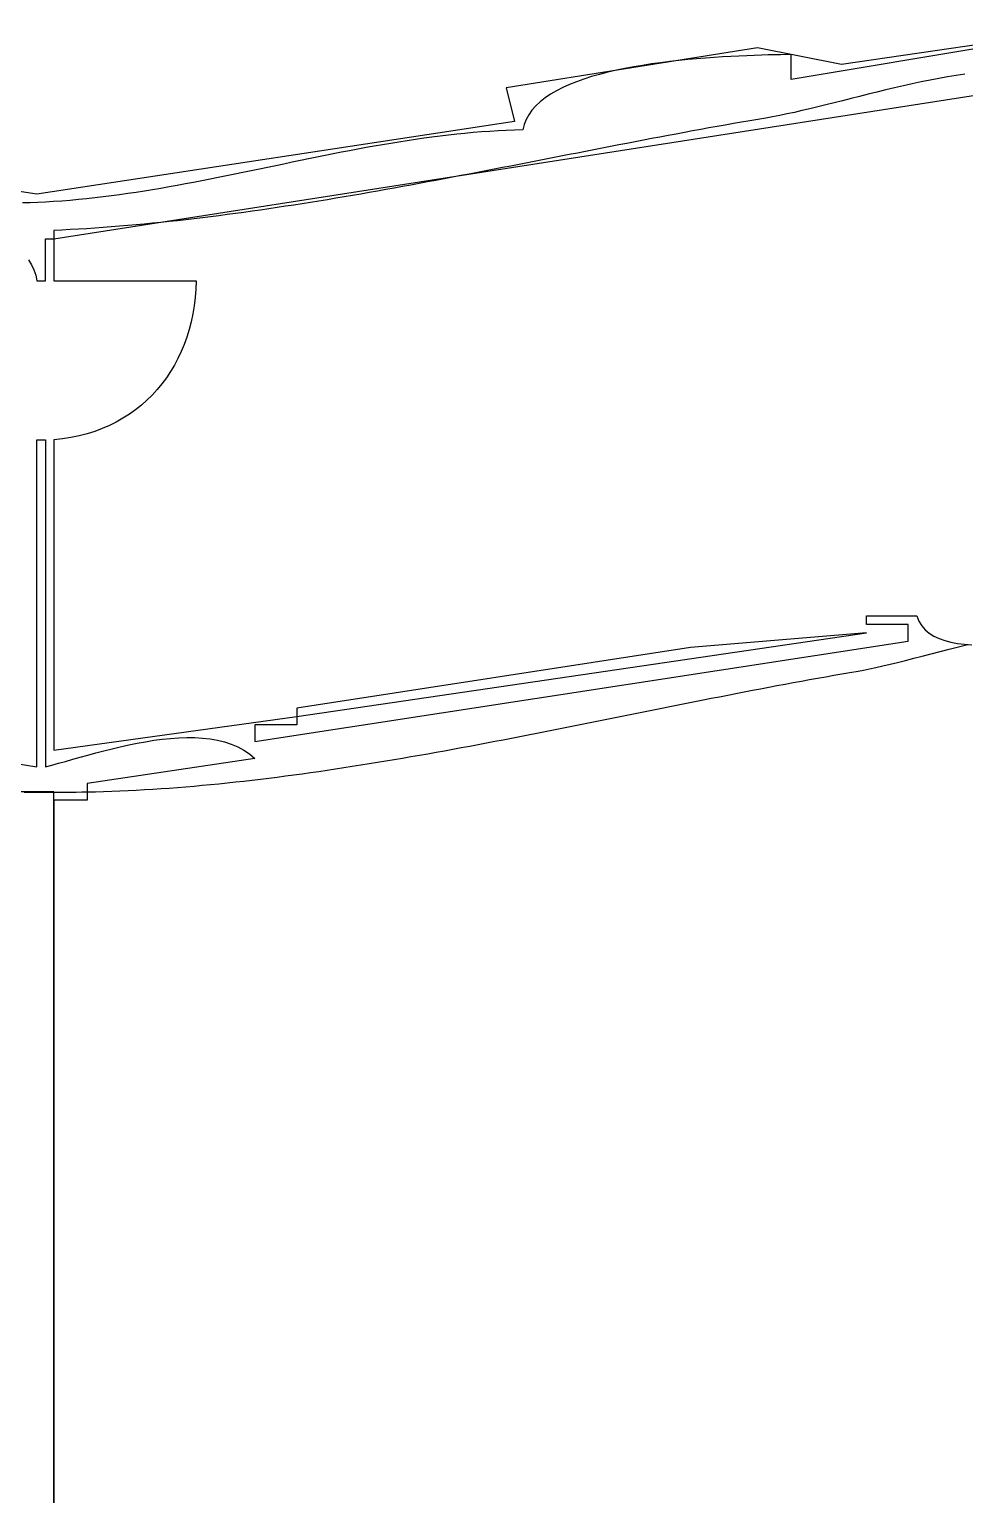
# Model space of a CAD drawing. Header units: metres. Extents: x 37 to 1169, y 29 to 746.
# Drawn here: x 632.1 to 743.7, y 418.1 to 593 of the extents above; entities that cross this region are included whole.
import ezdxf

# ---------------------------------------------------------------- set-up
doc = ezdxf.new("R2010")
doc.units = ezdxf.units.M

msp = doc.modelspace()

# ---------------------------------------------------------------- linework, layer by layer
for p, q in [((759, 593), (723, 587)), ((758, 593), (729.0146, 588.8117)), ((718.9854, 590.7724), (689, 586)), ((709.6003, 589.2721), (708.5221, 589.1506)), ((710.6732, 589.3808), (709.6003, 589.2721)), ((711.7369, 589.4775), (710.6732, 589.3808)), ((712.7876, 589.5629), (711.7369, 589.4775)), ((713.8216, 589.638), (712.7876, 589.5629)), ((714.835, 589.7033), (713.8216, 589.638)), ((715.824, 589.7598), (714.835, 589.7033)), ((716.7848, 589.8082), (715.824, 589.7598)), ((717.7136, 589.8493), (716.7848, 589.8082)), ((718.6066, 589.884), (717.7136, 589.8493)), ((719.4601, 589.913), (718.6066, 589.884)), ((729.0146, 588.8117), (718.9854, 590.7724)), ((720.2701, 589.937), (719.4601, 589.913)), ((721.0329, 589.9569), (720.2701, 589.937)), ((721.7447, 589.9735), (721.0329, 589.9569)), ((722.4016, 589.9876), (721.7447, 589.9735)), ((723, 590), (722.4016, 589.9876)), ((723, 587), (723, 590)), ((700.1606, 587.6223), (699.2055, 587.3498)), ((701.1446, 587.8748), (700.1606, 587.6223)), ((702.1537, 588.1081), (701.1446, 587.8748)), ((703.1841, 588.3231), (702.1537, 588.1081)), ((704.2319, 588.5206), (703.1841, 588.3231)), ((705.2935, 588.7013), (704.2319, 588.5206)), ((706.3649, 588.866), (705.2935, 588.7013)), ((707.4424, 589.0155), (706.3649, 588.866)), ((708.5221, 589.1506), (707.4424, 589.0155)), ((742.7271, 587.5073), (741.6879, 587.3319)), ((743.7578, 587.6656), (742.7271, 587.5073)), ((635, 568), (757, 587)), ((689, 586), (690, 582)), ((695.7502, 586.0449), (694.9967, 585.661)), ((696.5516, 586.405), (695.7502, 586.0449)), ((697.3972, 586.742), (696.5516, 586.405)), ((698.2831, 587.0567), (697.3972, 586.742)), ((699.2055, 587.3498), (698.2831, 587.0567)), ((734.3115, 585.7604), (733.2631, 585.5063)), ((735.3646, 586.0104), (734.3115, 585.7604)), ((736.4207, 586.2546), (735.3646, 586.0104)), ((737.4781, 586.4913), (736.4207, 586.2546)), ((738.5352, 586.7191), (737.4781, 586.4913)), ((739.5903, 586.9361), (738.5352, 586.7191)), ((740.6417, 587.1409), (739.5903, 586.9361)), ((741.6879, 587.3319), (740.6417, 587.1409)), ((693.0618, 584.3579), (692.5381, 583.8705)), ((693.6487, 584.8182), (693.0618, 584.3579)), ((694.2949, 585.2523), (693.6487, 584.8182)), ((694.9967, 585.661), (694.2949, 585.2523)), ((728.1486, 584.2293), (727.1628, 583.9839)), ((729.1489, 584.4801), (728.1486, 584.2293)), ((730.1622, 584.7349), (729.1489, 584.4801)), ((731.1868, 584.9919), (730.1622, 584.7349)), ((732.221, 585.2496), (731.1868, 584.9919)), ((733.2631, 585.5063), (732.221, 585.2496)), ((691.6953, 582.8113), (691.3839, 582.238)), ((692.0813, 583.3552), (691.6953, 582.8113)), ((692.5381, 583.8705), (692.0813, 583.3552)), ((720, 582.4135), (719.0333, 582.2503)), ((720.8095, 582.5565), (720, 582.4135)), ((721.6469, 582.7181), (720.8095, 582.5565)), ((722.5104, 582.8964), (721.6469, 582.7181)), ((723.3985, 583.09), (722.5104, 582.8964)), ((724.3094, 583.2971), (723.3985, 583.09)), ((725.2415, 583.5162), (724.3094, 583.2971)), ((726.1932, 583.7457), (725.2415, 583.5162)), ((727.1628, 583.9839), (726.1932, 583.7457)), ((633, 573.3395), (576, 582)), ((690, 582), (633, 573.3395)), ((684.0825, 580.5823), (683.0967, 580.4821)), ((685.0689, 580.6732), (684.0825, 580.5823)), ((686.0558, 580.7543), (685.0689, 580.6732)), ((687.0434, 580.8253), (686.0558, 580.7543)), ((688.0315, 580.8858), (687.0434, 580.8253)), ((689.0203, 580.9353), (688.0315, 580.8858)), ((690.0098, 580.9735), (689.0203, 580.9353)), ((691, 581), (690.0098, 580.9735)), ((691.1508, 581.6345), (691, 581)), ((691.3839, 582.238), (691.1508, 581.6345)), ((710.2804, 580.6896), (709.3024, 580.5075)), ((711.2574, 580.8702), (710.2804, 580.6896)), ((712.2333, 581.0491), (711.2574, 580.8702)), ((713.2082, 581.2264), (712.2333, 581.0491)), ((714.182, 581.402), (713.2082, 581.2264)), ((715.1546, 581.5757), (714.182, 581.402)), ((716.1261, 581.7475), (715.1546, 581.5757)), ((717.0964, 581.9172), (716.1261, 581.7475)), ((718.0655, 582.0848), (717.0964, 581.9172)), ((719.0333, 582.2503), (718.0655, 582.0848)), ((672.2823, 578.8772), (671.3012, 578.696)), ((673.2636, 579.0538), (672.2823, 578.8772)), ((674.2452, 579.2255), (673.2636, 579.0538)), ((675.2271, 579.3919), (674.2452, 579.2255)), ((676.2093, 579.5525), (675.2271, 579.3919)), ((677.192, 579.7069), (676.2093, 579.5525)), ((678.175, 579.8548), (677.192, 579.7069)), ((679.1584, 579.9958), (678.175, 579.8548)), ((680.1423, 580.1294), (679.1584, 579.9958)), ((681.1266, 580.2552), (680.1423, 580.1294)), ((682.1114, 580.3729), (681.1266, 580.2552)), ((683.0967, 580.4821), (682.1114, 580.3729)), ((700.4588, 578.8162), (699.4721, 578.624)), ((701.4448, 579.0078), (700.4588, 578.8162)), ((702.43, 579.1987), (701.4448, 579.0078)), ((703.4144, 579.3887), (702.43, 579.1987)), ((704.398, 579.5779), (703.4144, 579.3887)), ((705.3807, 579.7661), (704.398, 579.5779)), ((706.3625, 579.9533), (705.3807, 579.7661)), ((707.3434, 580.1393), (706.3625, 579.9533)), ((708.3234, 580.3241), (707.3434, 580.1393)), ((709.3024, 580.5075), (708.3234, 580.3241)), ((663.4601, 577.1302), (662.4806, 576.9259)), ((664.4398, 577.3335), (663.4601, 577.1302)), ((665.4195, 577.5354), (664.4398, 577.3335)), ((666.3994, 577.7355), (665.4195, 577.5354)), ((667.3794, 577.9336), (666.3994, 577.7355)), ((668.3596, 578.129), (667.3794, 577.9336)), ((669.3399, 578.3215), (668.3596, 578.129)), ((670.3205, 578.5106), (669.3399, 578.3215)), ((671.3012, 578.696), (670.3205, 578.5106)), ((691.5543, 577.0748), (690.562, 576.8809)), ((692.5461, 577.2687), (691.5543, 577.0748)), ((693.5373, 577.4628), (692.5461, 577.2687)), ((694.528, 577.6569), (693.5373, 577.4628)), ((695.5181, 577.8509), (694.528, 577.6569)), ((696.5076, 578.0446), (695.5181, 577.8509)), ((697.4965, 578.2382), (696.5076, 578.0446)), ((698.4846, 578.4313), (697.4965, 578.2382)), ((699.4721, 578.624), (698.4846, 578.4313)), ((654.6436, 575.305), (653.6636, 575.11)), ((655.6235, 575.5026), (654.6436, 575.305)), ((656.6032, 575.7024), (655.6235, 575.5026)), ((657.5829, 575.9041), (656.6032, 575.7024)), ((658.5625, 576.1072), (657.5829, 575.9041)), ((659.542, 576.3113), (658.5625, 576.1072)), ((660.5215, 576.5161), (659.542, 576.3113)), ((661.501, 576.7211), (660.5215, 576.5161)), ((662.4806, 576.9259), (661.501, 576.7211)), ((682.6082, 575.347), (681.6125, 575.1586)), ((683.6037, 575.5363), (682.6082, 575.347)), ((684.5988, 575.7265), (683.6037, 575.5363)), ((685.5937, 575.9175), (684.5988, 575.7265)), ((686.5881, 576.1091), (685.5937, 575.9175)), ((687.5822, 576.3014), (686.5881, 576.1091)), ((688.5759, 576.4942), (687.5822, 576.3014)), ((689.5692, 576.6874), (688.5759, 576.4942)), ((690.562, 576.8809), (689.5692, 576.6874)), ((644.8338, 573.539), (643.8512, 573.3922)), ((645.816, 573.6924), (644.8338, 573.539)), ((646.7979, 573.852), (645.816, 573.6924)), ((647.7795, 574.0175), (646.7979, 573.852)), ((648.7608, 574.1883), (647.7795, 574.0175)), ((649.7418, 574.3642), (648.7608, 574.1883)), ((650.7226, 574.5447), (649.7418, 574.3642)), ((651.7031, 574.7295), (650.7226, 574.5447)), ((652.6835, 574.918), (651.7031, 574.7295)), ((653.6636, 575.11), (652.6835, 574.918)), ((672.6432, 573.521), (671.6463, 573.347)), ((673.6402, 573.6968), (672.6432, 573.521)), ((674.6371, 573.8743), (673.6402, 573.6968)), ((675.634, 574.0535), (674.6371, 573.8743)), ((676.6308, 574.2343), (675.634, 574.0535)), ((677.6275, 574.4166), (676.6308, 574.2343)), ((678.624, 574.6002), (677.6275, 574.4166)), ((679.6204, 574.7852), (678.624, 574.6002)), ((680.6165, 574.9713), (679.6204, 574.7852)), ((681.6125, 575.1586), (680.6165, 574.9713)), ((632.1978, 572.3028), (631.2824, 572.2834)), ((633.1038, 572.3334), (632.1978, 572.3028)), ((634, 572.3757), (633.1038, 572.3334)), ((634.9875, 572.4345), (634, 572.3758)), ((635.9744, 572.5038), (634.9875, 572.4345)), ((636.9607, 572.5833), (635.9744, 572.5038)), ((637.9466, 572.6726), (636.9607, 572.5833)), ((638.9318, 572.7714), (637.9466, 572.6726)), ((639.9166, 572.8791), (638.9318, 572.7714)), ((640.9009, 572.9955), (639.9166, 572.8791)), ((641.8848, 573.12), (640.9009, 572.9955)), ((642.8682, 573.2524), (641.8848, 573.12)), ((643.8512, 573.3922), (642.8682, 573.2524)), ((662.6778, 571.8783), (661.6823, 571.7275)), ((663.6736, 572.0319), (662.6778, 571.8783)), ((664.6696, 572.188), (663.6736, 572.0319)), ((665.6659, 572.3467), (664.6696, 572.188)), ((666.6623, 572.5078), (665.6659, 572.3467)), ((667.6589, 572.6713), (666.6623, 572.5078)), ((668.6556, 572.837), (667.6589, 572.6713)), ((669.6524, 573.005), (668.6556, 572.837)), ((670.6493, 573.175), (669.6524, 573.005)), ((671.6463, 573.347), (670.6493, 573.175)), ((648.7764, 570.0534), (647.7873, 569.9498)), ((649.7661, 570.1611), (648.7764, 570.0534)), ((650.7564, 570.2725), (649.7661, 570.1611)), ((651.7472, 570.3877), (650.7564, 570.2725)), ((652.7387, 570.5066), (651.7472, 570.3877)), ((653.7306, 570.6291), (652.7387, 570.5066)), ((654.7231, 570.7551), (653.7306, 570.6291)), ((655.7161, 570.8845), (654.7231, 570.7551)), ((656.7095, 571.0172), (655.7161, 570.8845)), ((657.7033, 571.1531), (656.7095, 571.0172)), ((658.6975, 571.2922), (657.7033, 571.1531)), ((659.6921, 571.4344), (658.6975, 571.2922)), ((660.687, 571.5795), (659.6921, 571.4344)), ((661.6823, 571.7275), (660.687, 571.5795)), ((635.9783, 569.0445), (635, 569)), ((635, 569), (635, 568)), ((636.9576, 569.0941), (635.9783, 569.0445)), ((637.9378, 569.1487), (636.9576, 569.0941)), ((638.919, 569.2082), (637.9378, 569.1487)), ((639.9012, 569.2725), (638.919, 569.2082)), ((640.8841, 569.3416), (639.9012, 569.2725)), ((641.868, 569.4152), (640.8841, 569.3416)), ((642.8526, 569.4935), (641.868, 569.4152)), ((643.8381, 569.5762), (642.8526, 569.4935)), ((644.8243, 569.6632), (643.8381, 569.5762)), ((645.8113, 569.7546), (644.8243, 569.6632)), ((646.799, 569.8501), (645.8113, 569.7546)), ((647.7873, 569.9498), (646.799, 569.8501)), ((634, 563), (634, 568)), ((634, 568), (635, 568)), ((635, 568), (635, 563)), ((631.9699, 565.474), (632.3323, 564.9018)), ((632.3323, 564.9018), (632.6269, 564.2994)), ((632.6269, 564.2994), (632.8505, 563.6657)), ((632.8505, 563.6657), (633, 563)), ((633, 563), (634, 563)), ((635, 563), (652, 563)), ((651.9579, 561.9823), (651.8759, 560.9821)), ((652, 563), (651.9579, 561.9823)), ((651.7543, 560.0003), (651.5936, 559.0379)), ((651.8759, 560.9821), (651.7543, 560.0003)), ((651.3942, 558.0957), (651.1564, 557.1749)), ((651.5936, 559.0379), (651.3942, 558.0957)), ((650.8808, 556.2764), (650.5675, 555.4012)), ((651.1564, 557.1749), (650.8808, 556.2764)), ((650.2172, 554.5502), (649.8302, 553.7243)), ((650.5675, 555.4012), (650.2172, 554.5502)), ((649.4068, 552.9247), (648.9476, 552.1522)), ((649.8302, 553.7243), (649.4068, 552.9247)), ((648.4528, 551.4078), (647.9229, 550.6926)), ((648.9476, 552.1522), (648.4528, 551.4078)), ((646.7595, 549.3532), (646.1267, 548.7311)), ((647.3584, 550.0074), (646.7595, 549.3532)), ((647.9229, 550.6926), (647.3584, 550.0074)), ((644.7611, 547.5868), (644.0291, 547.0666)), ((645.4605, 548.142), (644.7611, 547.5868)), ((646.1267, 548.7311), (645.4605, 548.142)), ((641.641, 545.7252), (640.7822, 545.3545)), ((642.4686, 546.1348), (641.641, 545.7252)), ((643.2648, 546.5822), (642.4686, 546.1348)), ((644.0291, 547.0666), (643.2648, 546.5822)), ((633, 505), (633, 544)), ((633, 544), (634, 544)), ((634, 544), (634, 505)), ((636.0366, 544.1173), (635, 544)), ((635, 544), (635, 507)), ((637.0447, 544.2793), (636.0366, 544.1173)), ((638.0237, 544.485), (637.0447, 544.2793)), ((638.9732, 544.7334), (638.0237, 544.485)), ((639.8928, 545.0235), (638.9732, 544.7334)), ((640.7822, 545.3545), (639.8928, 545.0235)), ((732, 522), (732, 523)), ((732, 523), (738, 523)), ((738, 523), (738.2587, 522.3844)), ((737, 522), (732, 522)), ((737, 520), (737, 522)), ((738.2587, 522.3844), (738.5981, 521.8388)), ((738.5981, 521.8388), (739.014, 521.3602)), ((739.014, 521.3602), (739.502, 520.9454)), ((659, 508), (737, 520)), ((664, 511), (732, 521)), ((732, 521), (711, 519.2469)), ((739.502, 520.9454), (740.0579, 520.5915)), ((740.0579, 520.5915), (740.6772, 520.2952)), ((740.6772, 520.2952), (741.3559, 520.0536)), ((741.3559, 520.0536), (742.0895, 519.8636)), ((742.0895, 519.8636), (742.8738, 519.7221)), ((742.8738, 519.7221), (743.7045, 519.626)), ((742.9869, 519.3094), (744.1098, 519.5841)), ((743.7045, 519.626), (744.5773, 519.5723)), ((711, 519.2469), (664, 512)), ((735.7273, 517.4658), (736.6746, 517.7046)), ((736.6746, 517.7046), (737.6579, 517.9555)), ((737.6579, 517.9555), (738.6736, 518.216)), ((738.6736, 518.216), (739.7179, 518.484)), ((739.7179, 518.484), (740.7873, 518.7571)), ((740.7873, 518.7571), (741.8781, 519.033)), ((741.8781, 519.033), (742.9869, 519.3094)), ((727.1465, 515.7491), (728.1121, 515.9189)), ((728.1121, 515.9189), (729.0763, 516.0862)), ((729.0763, 516.0862), (730.0389, 516.2511)), ((730.0389, 516.2511), (731, 516.4135)), ((731, 516.4135), (731.6558, 516.5321)), ((731.6558, 516.5321), (732.3694, 516.6765)), ((732.3694, 516.6765), (733.1369, 516.8443)), ((733.1369, 516.8443), (733.9548, 517.0334)), ((733.9548, 517.0334), (734.8194, 517.2413)), ((734.8194, 517.2413), (735.7273, 517.4658)), ((717.414, 513.9411), (718.393, 514.1296)), ((718.393, 514.1296), (719.3708, 514.3167)), ((719.3708, 514.3167), (720.3474, 514.5021)), ((720.3474, 514.5021), (721.3227, 514.686)), ((721.3227, 514.686), (722.2967, 514.8681)), ((722.2967, 514.8681), (723.2694, 515.0483)), ((723.2694, 515.0483), (724.2408, 515.2266)), ((724.2408, 515.2266), (725.2108, 515.4029)), ((725.2108, 515.4029), (726.1794, 515.5771)), ((726.1794, 515.5771), (727.1465, 515.7491)), ((708.5549, 512.1924), (709.5432, 512.3903)), ((709.5432, 512.3903), (710.5305, 512.5874)), ((710.5305, 512.5874), (711.5169, 512.7838)), ((711.5169, 512.7838), (712.5024, 512.9793)), ((712.5024, 512.9793), (713.4869, 513.1739)), ((713.4869, 513.1739), (714.4703, 513.3675)), ((714.4703, 513.3675), (715.4526, 513.5599)), ((715.4526, 513.5599), (716.4339, 513.7511)), ((716.4339, 513.7511), (717.414, 513.9411)), ((635, 507), (664, 511)), ((664, 512), (664, 511)), ((664, 511), (664, 510)), ((699.6248, 510.3964), (700.6198, 510.5963)), ((700.6198, 510.5963), (701.6142, 510.7963)), ((701.6142, 510.7963), (702.6079, 510.9963)), ((702.6079, 510.9963), (703.601, 511.1963)), ((703.601, 511.1963), (704.5933, 511.3962)), ((704.5933, 511.3962), (705.5849, 511.5958)), ((705.5849, 511.5958), (706.5757, 511.7951)), ((706.5757, 511.7951), (707.5657, 511.994)), ((707.5657, 511.994), (708.5549, 512.1924)), ((664, 510), (659, 510)), ((659, 510), (659, 508)), ((691.646, 508.8129), (692.6448, 509.0085)), ((692.6448, 509.0085), (693.6433, 509.2049)), ((693.6433, 509.2049), (694.6414, 509.4022)), ((694.6414, 509.4022), (695.6391, 509.6)), ((695.6391, 509.6), (696.6363, 509.7985)), ((696.6363, 509.7985), (697.633, 509.9974)), ((697.633, 509.9974), (698.6292, 510.1968)), ((698.6292, 510.1968), (699.6248, 510.3964)), ((614, 508), (633, 505)), ((640.9827, 506.9084), (641.9596, 507.1535)), ((641.9596, 507.1535), (642.9486, 507.3886)), ((642.9486, 507.3886), (643.9463, 507.6103)), ((643.9463, 507.6103), (644.9493, 507.8152)), ((644.9493, 507.8152), (645.9543, 507.9998)), ((645.9543, 507.9998), (646.9579, 508.1607)), ((646.9579, 508.1607), (647.9569, 508.2944)), ((647.9569, 508.2944), (648.9479, 508.3975)), ((648.9479, 508.3975), (649.9275, 508.4666)), ((649.9275, 508.4666), (650.8925, 508.4983)), ((650.8925, 508.4983), (651.8394, 508.4891)), ((651.8394, 508.4891), (652.765, 508.4355)), ((652.765, 508.4355), (653.6658, 508.3343)), ((653.6658, 508.3343), (654.5387, 508.1818)), ((654.5387, 508.1818), (655.3801, 507.9747)), ((655.3801, 507.9747), (656.1869, 507.7096)), ((656.1869, 507.7096), (656.9555, 507.383)), ((656.9555, 507.383), (657.6829, 506.9915)), ((681.6437, 506.9229), (682.6446, 507.1052)), ((682.6446, 507.1052), (683.6454, 507.2891)), ((683.6454, 507.2891), (684.6461, 507.4748)), ((684.6461, 507.4748), (685.6467, 507.662)), ((685.6467, 507.662), (686.6471, 507.8506)), ((686.6471, 507.8506), (687.6474, 508.0407)), ((687.6474, 508.0407), (688.6474, 508.232)), ((688.6474, 508.232), (689.6472, 508.4245)), ((689.6472, 508.4245), (690.6467, 508.6182)), ((690.6467, 508.6182), (691.646, 508.8129)), ((634.7606, 505.2014), (635.5601, 505.4202)), ((635.5601, 505.4202), (636.3949, 505.6532)), ((636.3949, 505.6532), (637.2617, 505.8967)), ((637.2617, 505.8967), (638.1572, 506.1474)), ((638.1572, 506.1474), (639.0781, 506.4019)), ((659, 506), (639, 503)), ((639.0781, 506.4019), (640.021, 506.6567)), ((640.021, 506.6567), (640.9827, 506.9084)), ((657.6829, 506.9915), (658.3654, 506.5316)), ((658.3654, 506.5316), (659, 506)), ((671.6389, 505.2158), (672.6386, 505.3757)), ((672.6386, 505.3757), (673.6386, 505.5383)), ((673.6386, 505.5383), (674.6387, 505.7034)), ((674.6387, 505.7034), (675.6391, 505.871)), ((675.6391, 505.871), (676.6397, 506.0409)), ((676.6397, 506.0409), (677.6403, 506.2131)), ((677.6403, 506.2131), (678.6411, 506.3875)), ((678.6411, 506.3875), (679.6419, 506.564)), ((679.6419, 506.564), (680.6428, 506.7425)), ((680.6428, 506.7425), (681.6437, 506.9229)), ((634, 505), (634.7606, 505.2014)), ((659.6742, 503.5344), (660.6683, 503.6558)), ((660.6683, 503.6558), (661.6631, 503.7809)), ((661.6631, 503.7809), (662.6585, 503.9096)), ((662.6585, 503.9096), (663.6544, 504.0418)), ((663.6544, 504.0418), (664.6509, 504.1774)), ((664.6509, 504.1774), (665.6479, 504.3165)), ((665.6479, 504.3165), (666.6454, 504.4587)), ((666.6454, 504.4587), (667.6433, 504.6041)), ((667.6433, 504.6041), (668.6417, 504.7527)), ((668.6417, 504.7527), (669.6404, 504.9042)), ((669.6404, 504.9042), (670.6395, 505.0586)), ((670.6395, 505.0586), (671.6389, 505.2158)), ((635, 502), (631, 502)), ((631.4871, 501.9706), (632.4853, 501.9631)), ((632.4853, 501.9631), (633.4524, 501.9613)), ((633.4524, 501.9613), (634.3842, 501.9639)), ((634.3842, 501.9639), (635.2765, 501.9695)), ((635, 204), (635, 502)), ((635.2765, 501.9695), (636.1252, 501.9771)), ((636.1252, 501.9771), (636.926, 501.9852)), ((636.926, 501.9852), (637.6749, 501.9925)), ((637.6749, 501.9925), (638.3676, 501.9979)), ((638.3676, 501.9979), (639, 502)), ((639, 503), (639, 502)), ((639, 502), (639.9735, 502.0229)), ((639, 502), (639, 501)), ((639.9735, 502.0229), (640.9483, 502.0513)), ((640.9483, 502.0513), (641.9243, 502.0853)), ((641.9243, 502.0853), (642.9016, 502.1247)), ((642.9016, 502.1247), (643.8801, 502.1694)), ((643.8801, 502.1694), (644.8598, 502.2193)), ((644.8598, 502.2193), (645.8406, 502.2744)), ((645.8406, 502.2744), (646.8226, 502.3345)), ((646.8226, 502.3345), (647.8056, 502.3996)), ((647.8056, 502.3996), (648.7896, 502.4695)), ((648.7896, 502.4695), (649.7747, 502.5442)), ((649.7747, 502.5442), (650.7607, 502.6236)), ((650.7607, 502.6236), (651.7477, 502.7076)), ((651.7477, 502.7076), (652.7357, 502.7961)), ((652.7357, 502.7961), (653.7245, 502.889)), ((653.7245, 502.889), (654.7141, 502.9863)), ((654.7141, 502.9863), (655.7046, 503.0878)), ((655.7046, 503.0878), (656.6959, 503.1935)), ((656.6959, 503.1935), (657.6879, 503.3032)), ((657.6879, 503.3032), (658.6807, 503.4169)), ((658.6807, 503.4169), (659.6742, 503.5344)), ((639, 501), (635, 501)), ((635, 501), (635, 205))]:
    msp.add_line(p, q)

doc.saveas('drawing.dxf')
